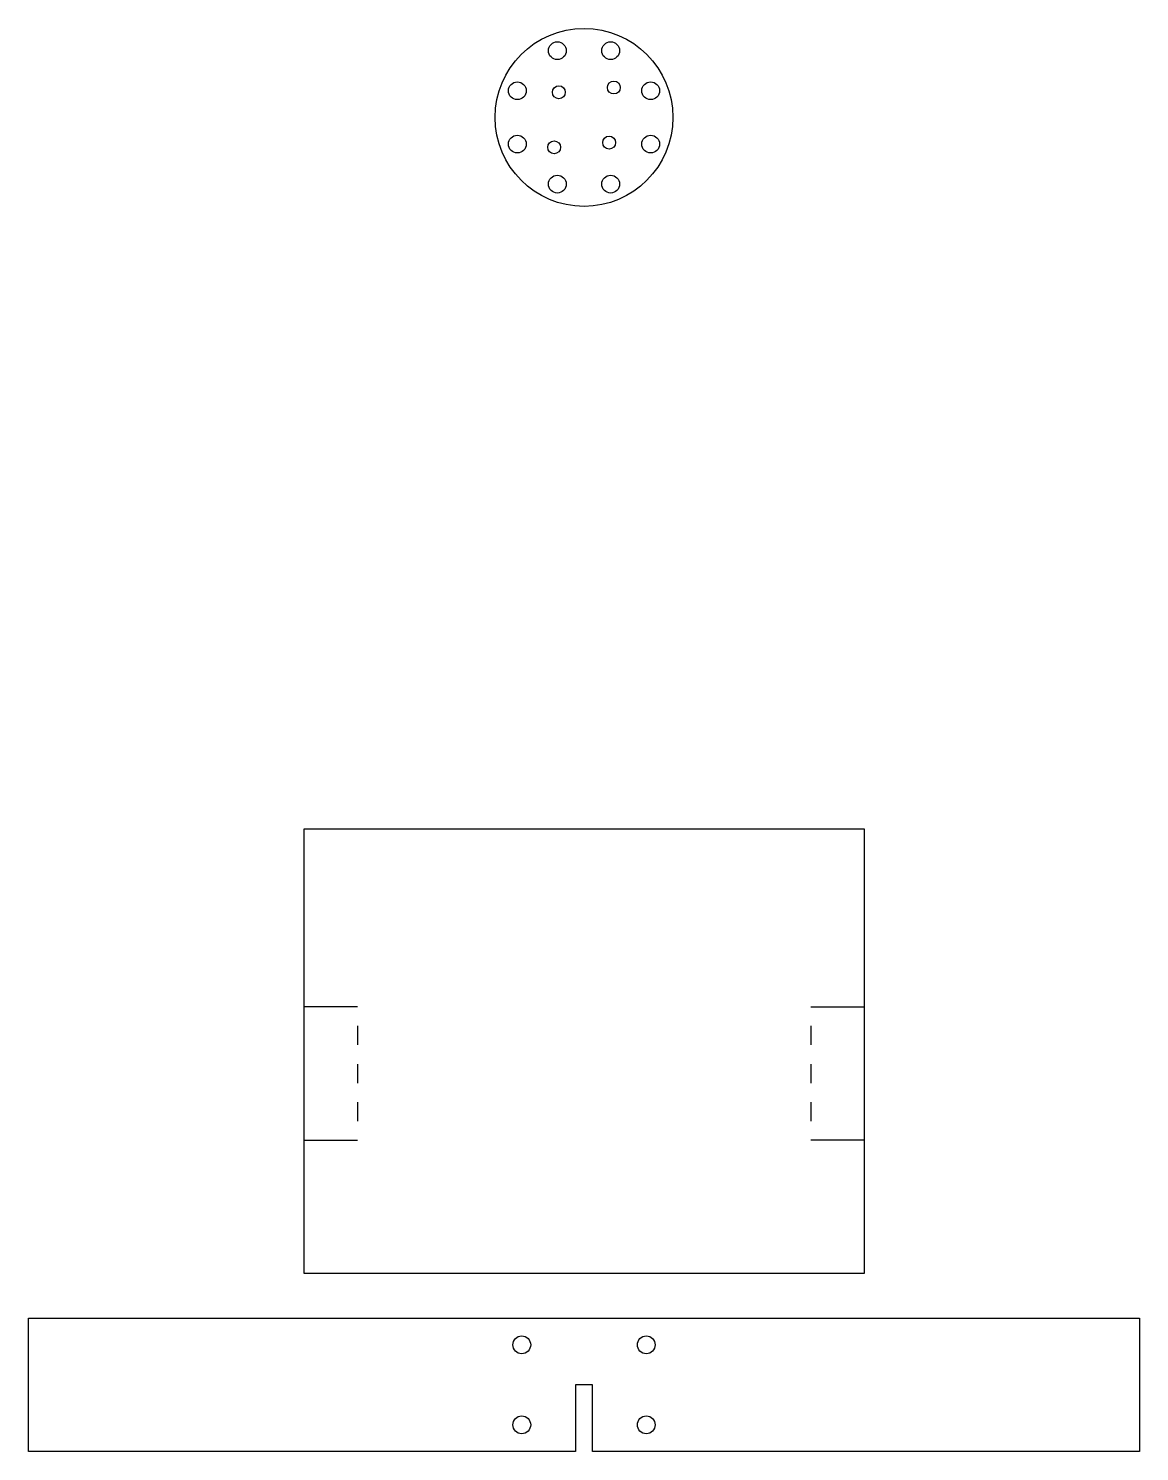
# Model space of a CAD drawing. Extents: x -125 to 125, y -300 to 20.
import ezdxf

# ---------------------------------------------------------------- set-up
doc = ezdxf.new("R2010")
doc.units = 0
doc.layers.get('0').update_dxf_attribs({"linetype": 'continuous'})

# ---------------------------------------------------------------- blocks, each defined once
blk = doc.blocks.new('PAD_CS')
at = {"color": 0}
blk.add_lwpolyline([(-125, -270), (125, -270), (125, -300), (1.9, -300), (1.9, -285), (-1.9, -285), (-1.9, -300), (-125, -300)], close=True, dxfattribs=at)
for centre in [(-14, -276), (14, -276), (-14, -294), (14, -294)]:
    blk.add_circle(centre, 2, dxfattribs=at)
blk = doc.blocks.new('POLARPATTERN_CS')
at = {"color": 0}
for centre, radius in [((0, 0, 2), 20), ((-6, 15, 2), 2), ((6, 15, 2), 2), ((-15, 6, 2), 2), ((-5.66, 5.66, 2), 1.45), ((6.72, 6.72, 2), 1.45), ((15, 6, 2), 2), ((-15, -6, 2), 2), ((-6.72, -6.72, 2), 1.45), ((5.66, -5.66, 2), 1.45), ((15, -6, 2), 2), ((-6, -15, 2), 2), ((6, -15, 2), 2)]:
    blk.add_circle(centre, radius, dxfattribs=at)
blk = doc.blocks.new('SKETCH007')
at = {"color": 7}
for points in [[(51, -200), (63, -200)], [(51, -204.29), (51, -208.57)], [(51, -212.86), (51, -217.14)], [(51, -221.43), (51, -225.71)], [(63, -230), (51, -230)]]:
    blk.add_lwpolyline(points, dxfattribs=at)
blk = doc.blocks.new('PART__MIRRORING')
at = {"color": 7}
for points in [[(-51, -200), (-63, -200)], [(-51, -204.29), (-51, -208.57)], [(-51, -212.86), (-51, -217.14)], [(-51, -221.43), (-51, -225.71)], [(-63, -230), (-51, -230)]]:
    blk.add_lwpolyline(points, dxfattribs=at)

msp = doc.modelspace()

# ---------------------------------------------------------------- linework, layer by layer
at = {"color": 7}
msp.add_lwpolyline([(-63, -160), (63, -160), (63, -260), (-63, -260)], close=True, dxfattribs=at)

# ---------------------------------------------------------------- block references
at = {"color": 0}
for name in ['POLARPATTERN_CS', 'PAD_CS']:
    msp.add_blockref(name, (0, 0), dxfattribs=at)
at = {"color": 7}
for name in ['PART__MIRRORING', 'SKETCH007']:
    msp.add_blockref(name, (0, 0), dxfattribs=at)

doc.saveas('drawing.dxf')
